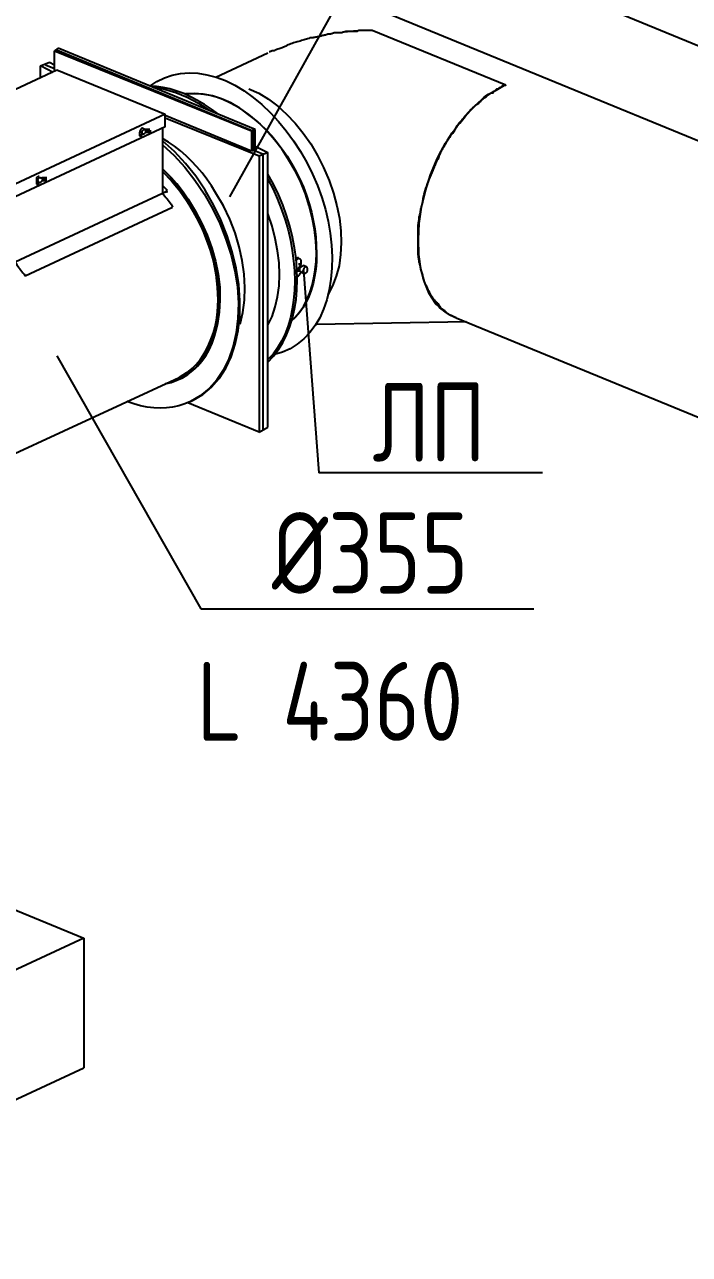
# Model space of a CAD drawing. Header units: metres. Extents: x 20 to 415, y 5 to 292.
# Drawn here: x 266.95 to 280.29, y 216.89 to 241.56 of the extents above; entities that cross this region are included whole.
import ezdxf

# ---------------------------------------------------------------- set-up
doc = ezdxf.new("R2010")
doc.units = ezdxf.units.M
for name, color, linetype in [('АРМАТУРА', 8, 'Continuous'), ('ВОЗДУХОВОДЫ', 7, 'Continuous'), ('ОБОЗНАЧЕНИЯ', 7, 'Continuous'), ('ОБОРУДОВАНИЕ', 8, 'Continuous')]:
    doc.layers.add(name, color=color, linetype=linetype)
doc.styles.add('GOST', font='isocpeur.ttf')

msp = doc.modelspace()

# ---------------------------------------------------------------- linework, layer by layer
at = {"layer": 'АРМАТУРА'}
for points in [[(264.586, 239.251), (267.596, 240.653)], [(267.596, 240.653), (269.764, 239.761)], [(269.764, 239.761), (266.754, 238.358)], [(269.764, 239.506), (269.764, 239.761)], [(269.764, 239.506), (266.754, 238.103)], [(269.305, 239.48), (269.304, 239.48), (269.303, 239.48), (269.3, 239.479), (269.296, 239.479), (269.292, 239.477), (269.289, 239.475), (269.285, 239.471), (269.282, 239.467), (269.28, 239.461), (269.28, 239.455), (269.273, 239.447), (269.267, 239.439), (269.263, 239.432), (269.26, 239.424), (269.258, 239.416), (269.256, 239.409), (269.255, 239.401), (269.254, 239.393), (269.254, 239.386), (269.254, 239.378)], [(269.305, 239.404), (269.254, 239.404)], [(269.254, 239.404), (269.254, 239.404), (269.254, 239.404)], [(269.254, 239.404), (269.254, 239.327)], [(269.254, 239.404), (269.254, 239.353)], [(269.254, 239.353), (269.305, 239.353)], [(269.356, 239.455), (269.305, 239.48)], [(269.305, 239.404), (269.306, 239.411), (269.308, 239.419), (269.311, 239.426), (269.316, 239.433), (269.321, 239.439), (269.327, 239.444), (269.334, 239.448), (269.341, 239.452), (269.349, 239.454), (269.356, 239.455)], [(269.382, 239.404), (269.374, 239.396), (269.366, 239.389), (269.359, 239.381), (269.351, 239.375), (269.343, 239.369), (269.336, 239.363), (269.328, 239.359), (269.321, 239.355), (269.313, 239.353), (269.305, 239.353)], [(269.305, 239.353), (269.305, 239.404)], [(269.305, 239.353), (269.305, 239.353), (269.305, 239.353)], [(269.458, 239.455), (269.356, 239.455)], [(269.356, 239.455), (269.357, 239.455), (269.359, 239.454), (269.362, 239.454), (269.365, 239.453), (269.369, 239.452), (269.373, 239.449), (269.376, 239.446), (269.379, 239.442), (269.381, 239.436), (269.382, 239.429)], [(269.356, 239.429), (269.484, 239.429)], [(269.356, 239.404), (269.484, 239.404)], [(269.713, 239.48), (269.713, 238.179)], [(269.254, 239.327), (269.305, 239.327)], [(267.239, 238.511), (267.232, 238.511), (267.226, 238.511), (267.222, 238.51), (267.217, 238.509), (267.214, 238.508), (267.21, 238.505), (267.205, 238.502), (267.201, 238.498), (267.195, 238.492), (267.188, 238.485), (267.188, 238.485), (267.188, 238.483), (267.188, 238.479), (267.188, 238.475), (267.188, 238.47), (267.188, 238.463), (267.188, 238.457), (267.188, 238.449), (267.188, 238.442), (267.188, 238.434)], [(267.188, 238.434), (267.188, 238.434), (267.188, 238.434)], [(267.188, 238.434), (267.188, 238.358)], [(267.188, 238.434), (267.188, 238.383)], [(267.188, 238.434), (267.188, 238.434), (267.188, 238.434)], [(267.188, 238.383), (267.239, 238.383)], [(267.188, 238.358), (267.239, 238.358)], [(267.214, 238.434), (267.214, 238.443), (267.216, 238.452), (267.22, 238.461), (267.224, 238.471), (267.23, 238.479), (267.236, 238.486), (267.242, 238.49), (267.25, 238.492), (267.257, 238.491), (267.265, 238.485)], [(267.239, 238.383), (267.214, 238.434)], [(267.239, 238.383), (267.214, 238.383)], [(267.29, 238.434), (267.289, 238.427), (267.287, 238.419), (267.284, 238.412), (267.279, 238.405), (267.274, 238.399), (267.268, 238.394), (267.261, 238.39), (267.254, 238.386), (267.247, 238.384), (267.239, 238.383)], [(267.265, 238.485), (267.272, 238.485), (267.277, 238.485), (267.281, 238.485), (267.285, 238.484), (267.287, 238.482), (267.289, 238.48), (267.289, 238.477), (267.29, 238.472), (267.29, 238.467), (267.29, 238.46)], [(267.392, 238.485), (267.29, 238.485)], [(267.29, 238.46), (267.392, 238.46)], [(267.29, 238.434), (267.392, 238.434)], [(266.754, 236.802), (269.713, 238.179)], [(269.815, 238.23), (269.807, 238.239), (269.798, 238.248), (269.787, 238.259), (269.776, 238.27), (269.764, 238.281), (269.753, 238.293), (269.742, 238.304), (269.731, 238.314), (269.722, 238.324), (269.713, 238.332)], [(269.713, 238.179), (269.815, 238.23)], [(269.815, 238.205), (269.713, 238.179)], [(269.713, 238.179), (269.736, 238.149), (269.759, 238.121), (269.781, 238.093), (269.804, 238.066), (269.825, 238.039), (269.845, 238.012), (269.865, 237.985), (269.884, 237.957), (269.901, 237.929), (269.917, 237.899)], [(266.959, 236.521), (269.917, 237.899)], [(272.443, 236.878), (272.436, 236.878), (272.43, 236.878), (272.425, 236.878), (272.421, 236.877), (272.417, 236.875), (272.413, 236.873), (272.409, 236.87), (272.404, 236.865), (272.398, 236.86), (272.392, 236.853)], [(272.392, 236.853), (272.392, 236.854), (272.394, 236.856), (272.397, 236.858), (272.401, 236.862), (272.404, 236.866), (272.408, 236.869), (272.412, 236.873), (272.415, 236.876), (272.416, 236.878), (272.443, 236.878)], [(272.443, 236.878), (272.436, 236.878), (272.43, 236.878), (272.425, 236.878), (272.421, 236.877), (272.417, 236.875), (272.413, 236.873), (272.409, 236.87), (272.404, 236.865), (272.398, 236.86), (272.392, 236.853)], [(272.392, 236.853), (272.398, 236.86), (272.404, 236.865), (272.409, 236.87), (272.413, 236.873), (272.417, 236.875), (272.421, 236.877), (272.425, 236.878), (272.43, 236.878), (272.436, 236.878), (272.443, 236.878)], [(272.392, 236.853), (272.398, 236.86), (272.404, 236.865), (272.409, 236.87), (272.413, 236.873), (272.417, 236.875), (272.421, 236.877), (272.425, 236.878), (272.43, 236.878), (272.436, 236.878), (272.443, 236.878)], [(266.754, 236.802), (266.771, 236.772), (266.788, 236.743), (266.807, 236.716), (266.826, 236.688), (266.847, 236.662), (266.868, 236.635), (266.89, 236.608), (266.913, 236.58), (266.936, 236.551), (266.959, 236.521)], [(272.468, 236.853), (272.46, 236.859), (272.453, 236.863), (272.445, 236.864), (272.438, 236.862), (272.43, 236.859), (272.422, 236.855), (272.415, 236.849), (272.407, 236.842), (272.399, 236.835), (272.392, 236.827)], [(272.443, 236.674), (272.494, 236.751)], [(272.494, 236.751), (272.443, 236.751)], [(272.443, 236.751), (272.494, 236.751)], [(272.494, 236.725), (272.493, 236.725), (272.491, 236.723), (272.487, 236.719), (272.483, 236.715), (272.478, 236.71), (272.472, 236.703), (272.465, 236.697), (272.458, 236.689), (272.45, 236.682), (272.443, 236.674), (272.443, 236.667), (272.443, 236.659), (272.443, 236.652), (272.444, 236.645), (272.446, 236.639), (272.448, 236.634), (272.451, 236.629), (272.456, 236.626), (272.461, 236.624), (272.468, 236.623)], [(272.443, 236.598), (272.443, 236.674)], [(272.494, 236.827), (272.493, 236.834), (272.491, 236.84), (272.488, 236.844), (272.485, 236.848), (272.481, 236.85), (272.477, 236.851), (272.474, 236.852), (272.471, 236.853), (272.469, 236.853), (272.468, 236.853)], [(272.494, 236.598), (272.487, 236.599), (272.481, 236.601), (272.477, 236.605), (272.474, 236.61), (272.471, 236.617), (272.47, 236.625), (272.469, 236.635), (272.468, 236.647), (272.468, 236.66), (272.468, 236.674), (272.476, 236.682), (272.483, 236.689), (272.491, 236.697), (272.499, 236.703), (272.506, 236.71), (272.514, 236.715), (272.522, 236.719), (272.529, 236.723), (272.537, 236.725), (272.545, 236.725)], [(272.494, 236.751), (272.494, 236.827)], [(272.596, 236.7), (272.588, 236.699), (272.581, 236.697), (272.573, 236.694), (272.567, 236.689), (272.561, 236.684), (272.555, 236.678), (272.551, 236.671), (272.547, 236.664), (272.545, 236.656), (272.545, 236.649), (272.538, 236.634), (272.532, 236.621), (272.529, 236.61), (272.526, 236.6), (272.526, 236.591), (272.526, 236.585), (272.529, 236.579), (272.532, 236.575), (272.538, 236.573), (272.545, 236.572)], [(272.596, 236.7), (272.545, 236.725)], [(272.57, 236.572), (272.578, 236.573), (272.585, 236.575), (272.592, 236.579), (272.599, 236.583), (272.605, 236.588), (272.61, 236.594), (272.615, 236.601), (272.618, 236.608), (272.62, 236.616), (272.621, 236.623), (272.621, 236.638), (272.621, 236.651), (272.62, 236.662), (272.62, 236.672), (272.618, 236.681), (272.616, 236.688), (272.612, 236.693), (272.608, 236.697), (272.603, 236.699), (272.596, 236.7)], [(272.417, 236.521), (272.425, 236.516), (272.432, 236.515), (272.44, 236.517), (272.448, 236.523), (272.455, 236.531), (272.463, 236.541), (272.471, 236.554), (272.478, 236.568), (272.486, 236.583), (272.494, 236.598)], [(272.494, 236.598), (272.545, 236.572)], [(272.545, 236.572), (272.552, 236.566), (272.557, 236.563), (272.561, 236.561), (272.565, 236.561), (272.567, 236.563), (272.569, 236.565), (272.569, 236.567), (272.57, 236.57), (272.57, 236.572), (272.57, 236.572)]]:
    msp.add_lwpolyline(points, dxfattribs=at)
at = {"layer": 'ВОЗДУХОВОДЫ'}
for points in [[(314.045, 225.451), (244.283, 254.07)], [(271.04, 245.015), (322.411, 223.921)], [(273.922, 241.444), (273.897, 241.444), (273.896, 241.444), (273.894, 241.444), (273.891, 241.444), (273.888, 241.444), (273.884, 241.444), (273.88, 241.444), (273.877, 241.444), (273.874, 241.444), (273.872, 241.444), (273.871, 241.444), (273.87, 241.444), (273.868, 241.444), (273.866, 241.444), (273.862, 241.444), (273.858, 241.444), (273.854, 241.444), (273.851, 241.444), (273.848, 241.444), (273.846, 241.444), (273.846, 241.444), (273.845, 241.444), (273.843, 241.444), (273.84, 241.444), (273.837, 241.444), (273.833, 241.444), (273.829, 241.444), (273.826, 241.444), (273.823, 241.444), (273.821, 241.444), (273.82, 241.444), (273.813, 241.444), (273.807, 241.444), (273.803, 241.444), (273.798, 241.444), (273.794, 241.444), (273.791, 241.444), (273.787, 241.444), (273.782, 241.444), (273.776, 241.444), (273.769, 241.444), (273.761, 241.444), (273.754, 241.444), (273.746, 241.444), (273.738, 241.444), (273.731, 241.444), (273.723, 241.444), (273.715, 241.444), (273.708, 241.444), (273.7, 241.444), (273.692, 241.444), (273.685, 241.444), (273.677, 241.444), (273.67, 241.444), (273.662, 241.443), (273.654, 241.441), (273.647, 241.439), (273.639, 241.435), (273.631, 241.431), (273.624, 241.426), (273.616, 241.419), (273.608, 241.419), (273.601, 241.419), (273.593, 241.419), (273.585, 241.419), (273.578, 241.419), (273.57, 241.419), (273.562, 241.419), (273.555, 241.419), (273.547, 241.419), (273.539, 241.419), (273.532, 241.419), (273.524, 241.419), (273.516, 241.419), (273.507, 241.419), (273.498, 241.419), (273.488, 241.419), (273.477, 241.419), (273.465, 241.419), (273.452, 241.419), (273.437, 241.419), (273.429, 241.419), (273.419, 241.418), (273.408, 241.418), (273.396, 241.417), (273.383, 241.416), (273.37, 241.413), (273.355, 241.41), (273.34, 241.406), (273.325, 241.4), (273.31, 241.393), (273.295, 241.393), (273.279, 241.393), (273.264, 241.393), (273.249, 241.393), (273.233, 241.393), (273.218, 241.393), (273.203, 241.393), (273.187, 241.393), (273.172, 241.393), (273.157, 241.393), (273.142, 241.386), (273.126, 241.381), (273.112, 241.376), (273.097, 241.373), (273.084, 241.371), (273.071, 241.369), (273.058, 241.368), (273.047, 241.368), (273.038, 241.368), (273.029, 241.368), (273.014, 241.361), (272.998, 241.355), (272.983, 241.35), (272.967, 241.346), (272.95, 241.342), (272.932, 241.338), (272.913, 241.334), (272.894, 241.329), (272.873, 241.324), (272.851, 241.317), (272.835, 241.316), (272.82, 241.314), (272.804, 241.311), (272.788, 241.308), (272.771, 241.304), (272.753, 241.3), (272.735, 241.297), (272.715, 241.294), (272.694, 241.292), (272.672, 241.291), (272.649, 241.283), (272.626, 241.276), (272.603, 241.268), (272.579, 241.261), (272.554, 241.253), (272.529, 241.245), (272.503, 241.238), (272.476, 241.23), (272.447, 241.222), (272.417, 241.215), (272.393, 241.207), (272.369, 241.199), (272.343, 241.191), (272.316, 241.182), (272.29, 241.173), (272.263, 241.163), (272.237, 241.152), (272.21, 241.14), (272.186, 241.127), (272.162, 241.113), (272.139, 241.105), (272.116, 241.097), (272.094, 241.09), (272.072, 241.082), (272.051, 241.074), (272.03, 241.067), (272.01, 241.059), (271.991, 241.051), (271.974, 241.044), (271.958, 241.036), (271.943, 241.035), (271.928, 241.034), (271.913, 241.031), (271.9, 241.027), (271.888, 241.023), (271.877, 241.019), (271.868, 241.016), (271.862, 241.013), (271.857, 241.011), (271.856, 241.011)], [(273.922, 241.444), (273.914, 241.444), (273.904, 241.444), (273.893, 241.444), (273.881, 241.444), (273.868, 241.444), (273.854, 241.444), (273.84, 241.444), (273.825, 241.444), (273.81, 241.444), (273.794, 241.444), (273.755, 241.443), (273.715, 241.442), (273.674, 241.439), (273.633, 241.435), (273.59, 241.431), (273.548, 241.428), (273.507, 241.424), (273.465, 241.421), (273.425, 241.419), (273.386, 241.419)], [(276.6, 240.347), (273.922, 241.444)], [(267.571, 241.062), (271.524, 239.429), (271.524, 239.046)], [(271.83, 240.985), (270.785, 240.5)], [(267.367, 240.755), (267.545, 240.679)], [(269.458, 240.322), (269.601, 240.418), (269.751, 240.494), (269.909, 240.548), (270.075, 240.581), (270.246, 240.593), (270.422, 240.585), (270.604, 240.555), (270.789, 240.506), (270.977, 240.437), (271.167, 240.347), (271.35, 240.232), (271.53, 240.1), (271.706, 239.954), (271.877, 239.792), (272.041, 239.617), (272.197, 239.429), (272.345, 239.229), (272.483, 239.017), (272.609, 238.794), (272.723, 238.562), (272.823, 238.329), (272.909, 238.093), (272.981, 237.853), (273.038, 237.613), (273.08, 237.373), (273.107, 237.135), (273.118, 236.901), (273.113, 236.673), (273.092, 236.452), (273.055, 236.241), (273.008, 236.04), (272.946, 235.853), (272.868, 235.68), (272.775, 235.522), (272.669, 235.38), (272.55, 235.255), (272.418, 235.147), (272.275, 235.058), (272.122, 234.989), (271.958, 234.94)], [(275.606, 235.68), (275.606, 235.68), (275.597, 235.68), (275.587, 235.682), (275.576, 235.686), (275.564, 235.69), (275.551, 235.696), (275.538, 235.702), (275.523, 235.708), (275.508, 235.716), (275.493, 235.723), (275.478, 235.731), (275.463, 235.739), (275.45, 235.749), (275.438, 235.759), (275.426, 235.77), (275.414, 235.782), (275.403, 235.793), (275.391, 235.804), (275.378, 235.815), (275.365, 235.824), (275.35, 235.833), (275.336, 235.841), (275.323, 235.851), (275.311, 235.862), (275.3, 235.874), (275.29, 235.887), (275.281, 235.901), (275.272, 235.915), (275.264, 235.93), (275.256, 235.945), (275.248, 235.96), (275.234, 235.969), (275.22, 235.978), (275.208, 235.989), (275.196, 236.001), (275.185, 236.014), (275.173, 236.028), (275.161, 236.042), (275.149, 236.057), (275.135, 236.072), (275.121, 236.088), (275.106, 236.118), (275.09, 236.149), (275.075, 236.179), (275.06, 236.21), (275.044, 236.241), (275.029, 236.271), (275.014, 236.302), (274.998, 236.333), (274.983, 236.363), (274.968, 236.394), (274.961, 236.416), (274.955, 236.437), (274.95, 236.457), (274.946, 236.477), (274.942, 236.496), (274.938, 236.515), (274.934, 236.535), (274.93, 236.555), (274.924, 236.576), (274.917, 236.598), (274.91, 236.614), (274.904, 236.631), (274.899, 236.65), (274.895, 236.67), (274.891, 236.69), (274.887, 236.712), (274.883, 236.734), (274.879, 236.756), (274.873, 236.779), (274.866, 236.802), (274.865, 236.818), (274.863, 236.835), (274.86, 236.854), (274.857, 236.874), (274.853, 236.894), (274.849, 236.916), (274.846, 236.938), (274.843, 236.96), (274.841, 236.983), (274.84, 237.006), (274.84, 237.029), (274.84, 237.052), (274.84, 237.075), (274.84, 237.098), (274.84, 237.121), (274.84, 237.144), (274.84, 237.167), (274.84, 237.19), (274.84, 237.213), (274.84, 237.235), (274.84, 237.258), (274.84, 237.281), (274.84, 237.304), (274.84, 237.327), (274.84, 237.35), (274.84, 237.373), (274.84, 237.396), (274.84, 237.419), (274.84, 237.442), (274.84, 237.465), (274.841, 237.488), (274.843, 237.511), (274.846, 237.534), (274.849, 237.557), (274.853, 237.58), (274.857, 237.603), (274.86, 237.626), (274.863, 237.649), (274.865, 237.672), (274.866, 237.695), (274.873, 237.718), (274.879, 237.741), (274.883, 237.763), (274.887, 237.786), (274.891, 237.809), (274.895, 237.832), (274.899, 237.855), (274.904, 237.878), (274.91, 237.901), (274.917, 237.924), (274.924, 237.948), (274.93, 237.973), (274.934, 237.999), (274.938, 238.025), (274.942, 238.052), (274.946, 238.078), (274.95, 238.105), (274.955, 238.131), (274.961, 238.156), (274.968, 238.179), (274.983, 238.225), (274.999, 238.271), (275.014, 238.317), (275.031, 238.363), (275.048, 238.409), (275.065, 238.455), (275.084, 238.501), (275.103, 238.547), (275.124, 238.592), (275.146, 238.638), (275.154, 238.661), (275.162, 238.684), (275.17, 238.707), (275.179, 238.73), (275.188, 238.753), (275.198, 238.776), (275.209, 238.799), (275.221, 238.822), (275.234, 238.845), (275.248, 238.868), (275.256, 238.891), (275.264, 238.914), (275.272, 238.937), (275.281, 238.96), (275.29, 238.983), (275.3, 239.006), (275.311, 239.029), (275.323, 239.052), (275.336, 239.075), (275.35, 239.098), (275.365, 239.12), (275.378, 239.143), (275.391, 239.166), (275.403, 239.188), (275.414, 239.209), (275.426, 239.23), (275.438, 239.25), (275.45, 239.268), (275.463, 239.286), (275.478, 239.302), (275.493, 239.324), (275.508, 239.345), (275.523, 239.365), (275.538, 239.384), (275.551, 239.404), (275.564, 239.423), (275.576, 239.442), (275.587, 239.463), (275.597, 239.483), (275.606, 239.506), (275.621, 239.528), (275.636, 239.549), (275.651, 239.568), (275.667, 239.587), (275.682, 239.605), (275.697, 239.621), (275.713, 239.637), (275.728, 239.653), (275.743, 239.669), (275.759, 239.684), (275.774, 239.706), (275.789, 239.727), (275.804, 239.747), (275.82, 239.766), (275.835, 239.783), (275.85, 239.8), (275.866, 239.816), (275.881, 239.832), (275.896, 239.847), (275.912, 239.863), (275.919, 239.87), (275.927, 239.878), (275.935, 239.886), (275.942, 239.893), (275.95, 239.901), (275.958, 239.909), (275.965, 239.916), (275.973, 239.924), (275.98, 239.932), (275.988, 239.939), (276.003, 239.947), (276.016, 239.955), (276.028, 239.962), (276.039, 239.97), (276.049, 239.978), (276.058, 239.985), (276.066, 239.993), (276.075, 240), (276.082, 240.008), (276.09, 240.016), (276.098, 240.023), (276.105, 240.031), (276.113, 240.039), (276.121, 240.046), (276.128, 240.054), (276.136, 240.062), (276.144, 240.069), (276.151, 240.077), (276.159, 240.085), (276.167, 240.092), (276.174, 240.093), (276.182, 240.095), (276.19, 240.098), (276.197, 240.103), (276.205, 240.108), (276.213, 240.114), (276.22, 240.121), (276.228, 240.128), (276.236, 240.136), (276.243, 240.143), (276.251, 240.151), (276.259, 240.158), (276.267, 240.166), (276.275, 240.172), (276.285, 240.179), (276.295, 240.184), (276.305, 240.188), (276.317, 240.192), (276.331, 240.194), (276.345, 240.194), (276.346, 240.201), (276.348, 240.207), (276.351, 240.211), (276.354, 240.214), (276.358, 240.217), (276.362, 240.218), (276.365, 240.219), (276.368, 240.22), (276.37, 240.22), (276.371, 240.22), (276.378, 240.227), (276.383, 240.233), (276.388, 240.237), (276.392, 240.242), (276.396, 240.245), (276.4, 240.249), (276.404, 240.253), (276.409, 240.258), (276.415, 240.264), (276.422, 240.271), (276.429, 240.271), (276.434, 240.271), (276.439, 240.272), (276.443, 240.273), (276.447, 240.274), (276.451, 240.276), (276.455, 240.28), (276.46, 240.284), (276.466, 240.289), (276.473, 240.296), (276.48, 240.296), (276.485, 240.296), (276.49, 240.296), (276.493, 240.296), (276.495, 240.296), (276.497, 240.296), (276.497, 240.296), (276.498, 240.296), (276.498, 240.296), (276.498, 240.296), (276.505, 240.303), (276.511, 240.309), (276.515, 240.313), (276.518, 240.317), (276.521, 240.319), (276.522, 240.32), (276.523, 240.321), (276.524, 240.322), (276.524, 240.322), (276.524, 240.322), (276.525, 240.322), (276.526, 240.322), (276.529, 240.322), (276.533, 240.322), (276.537, 240.322), (276.54, 240.322), (276.544, 240.322), (276.547, 240.322), (276.549, 240.322), (276.549, 240.347), (276.556, 240.347), (276.562, 240.347), (276.566, 240.347), (276.569, 240.347), (276.572, 240.347), (276.573, 240.347), (276.574, 240.347), (276.575, 240.347), (276.575, 240.347), (276.575, 240.347), (276.582, 240.347), (276.587, 240.347), (276.592, 240.347), (276.595, 240.347), (276.597, 240.347), (276.599, 240.347), (276.6, 240.347), (276.6, 240.347), (276.6, 240.347), (276.6, 240.347)], [(275.606, 235.68), (275.56, 235.696), (275.516, 235.716), (275.474, 235.739), (275.433, 235.764), (275.392, 235.791), (275.352, 235.821), (275.313, 235.853), (275.274, 235.887), (275.236, 235.923), (275.197, 235.96), (275.067, 236.162), (274.968, 236.397), (274.898, 236.661), (274.857, 236.947), (274.847, 237.252), (274.865, 237.569), (274.912, 237.894), (274.988, 238.223), (275.091, 238.549), (275.223, 238.868), (275.262, 238.944), (275.302, 239.021), (275.345, 239.096), (275.388, 239.171), (275.433, 239.244), (275.48, 239.316), (275.528, 239.386), (275.578, 239.454), (275.629, 239.519), (275.682, 239.582), (275.736, 239.649), (275.789, 239.714), (275.843, 239.776), (275.896, 239.835), (275.95, 239.892), (276.003, 239.946), (276.057, 239.998), (276.111, 240.048), (276.164, 240.097), (276.218, 240.143), (276.256, 240.165), (276.294, 240.187), (276.332, 240.207), (276.369, 240.226), (276.406, 240.245), (276.442, 240.264), (276.477, 240.284), (276.511, 240.304), (276.543, 240.325), (276.575, 240.347)], [(272.8, 236.98), (272.791, 237.213), (272.763, 237.449), (272.719, 237.688), (272.658, 237.926), (272.58, 238.163), (272.486, 238.396), (272.376, 238.624), (272.251, 238.843), (272.112, 239.053), (271.958, 239.251), (271.794, 239.44), (271.623, 239.608), (271.447, 239.756), (271.267, 239.882), (271.084, 239.987), (270.9, 240.07), (270.716, 240.13), (270.532, 240.167), (270.351, 240.18), (270.172, 240.169)], [(270.172, 240.169), (270.296, 240.179), (270.42, 240.178), (270.545, 240.166), (270.671, 240.143), (270.797, 240.108), (270.924, 240.062), (271.049, 240.005), (271.175, 239.935), (271.299, 239.854), (271.422, 239.761), (271.55, 239.665), (271.673, 239.559), (271.791, 239.446), (271.904, 239.325), (272.012, 239.196), (272.115, 239.061), (272.212, 238.919), (272.303, 238.772), (272.389, 238.618), (272.468, 238.46), (272.54, 238.298), (272.603, 238.133), (272.657, 237.967), (272.702, 237.799), (272.739, 237.631), (272.768, 237.463), (272.787, 237.295), (272.799, 237.129), (272.804, 236.964), (272.8, 236.802), (272.787, 236.651), (272.766, 236.506), (272.736, 236.366), (272.697, 236.233), (272.65, 236.107), (272.594, 235.988), (272.53, 235.878), (272.458, 235.777), (272.378, 235.685), (272.29, 235.603)], [(270.172, 240.169), (270.296, 240.179), (270.42, 240.178), (270.545, 240.166), (270.671, 240.143), (270.797, 240.108), (270.924, 240.062), (271.049, 240.005), (271.175, 239.935), (271.299, 239.854), (271.422, 239.761), (271.55, 239.665), (271.673, 239.559), (271.791, 239.446), (271.904, 239.325), (272.012, 239.196), (272.115, 239.061), (272.212, 238.919), (272.303, 238.772), (272.389, 238.618), (272.468, 238.46), (272.54, 238.298), (272.603, 238.133), (272.657, 237.967), (272.702, 237.799), (272.739, 237.631), (272.768, 237.463), (272.787, 237.295), (272.799, 237.129), (272.804, 236.964), (272.8, 236.802), (272.787, 236.651), (272.766, 236.506), (272.736, 236.366), (272.697, 236.233), (272.65, 236.107), (272.594, 235.988), (272.53, 235.878), (272.458, 235.777), (272.378, 235.685), (272.29, 235.603)], [(271.448, 240.271), (271.645, 240.181), (271.838, 240.065), (272.025, 239.926), (272.204, 239.764), (272.376, 239.582), (272.537, 239.382), (272.687, 239.165), (272.824, 238.934), (272.947, 238.69), (273.055, 238.434), (273.144, 238.181), (273.214, 237.926), (273.263, 237.673), (273.292, 237.424), (273.3, 237.181), (273.288, 236.947), (273.255, 236.723), (273.201, 236.512), (273.126, 236.317), (273.029, 236.139)], [(271.524, 239.046), (271.728, 238.97), (271.728, 233.435)], [(272.29, 235.603), (272.384, 235.694), (272.47, 235.798), (272.546, 235.913), (272.612, 236.04), (272.669, 236.177), (272.716, 236.323), (272.752, 236.477), (272.779, 236.639), (272.794, 236.807), (272.8, 236.98)], [(275.606, 235.68), (312.081, 220.707)], [(272.8, 235.552), (275.81, 235.603)], [(266.576, 232.874), (270.045, 234.481)]]:
    msp.add_lwpolyline(points, dxfattribs=at)
at = {"layer": 'ОБОЗНАЧЕНИЯ'}
for points in [[(271.065, 238.103), (279.585, 253.382)], [(272.545, 236.623), (272.851, 232.568)], [(267.596, 234.914), (270.479, 229.838)], [(277.34, 232.568), (272.851, 232.568)], [(270.479, 229.838), (277.161, 229.838)]]:
    msp.add_lwpolyline(points, dxfattribs=at)
at = {"layer": 'ОБОРУДОВАНИЕ'}
for points in [[(267.622, 241.087), (267.545, 241.036)], [(271.575, 239.455), (267.622, 241.087)], [(267.545, 240.653), (267.545, 241.036)], [(267.545, 241.036), (271.499, 239.429)], [(267.265, 240.73), (267.443, 240.806)], [(267.265, 240.5), (267.265, 240.73)], [(267.52, 240.602), (267.265, 240.73)], [(267.443, 240.806), (267.545, 240.755)], [(267.571, 240.628), (267.545, 240.653)], [(270.836, 239.761), (270.697, 239.863), (270.558, 239.956), (270.418, 240.039), (270.277, 240.112), (270.138, 240.175), (269.998, 240.227), (269.86, 240.268), (269.724, 240.298), (269.59, 240.316), (269.458, 240.322)], [(269.535, 240.296), (269.643, 240.284), (269.754, 240.263), (269.867, 240.234), (269.981, 240.197), (270.096, 240.153), (270.211, 240.102), (270.325, 240.044), (270.437, 239.981), (270.548, 239.911), (270.657, 239.837)], [(271.499, 239.021), (269.764, 239.735)], [(271.652, 238.919), (269.764, 239.684)], [(271.575, 239.455), (271.499, 239.429)], [(271.499, 239.429), (271.499, 239.021)], [(271.575, 239.072), (271.575, 239.455)], [(270.785, 238.179), (270.697, 238.322), (270.605, 238.458), (270.507, 238.587), (270.404, 238.709), (270.297, 238.823), (270.186, 238.93), (270.072, 239.03), (269.955, 239.12), (269.835, 239.203), (269.713, 239.276)], [(270.326, 234.022), (270.522, 234.138), (270.698, 234.285), (270.852, 234.462), (270.983, 234.666), (271.091, 234.895), (271.174, 235.147), (271.232, 235.42), (271.263, 235.712), (271.268, 236.02), (271.244, 236.343), (271.192, 236.672), (271.114, 237), (271.011, 237.324), (270.885, 237.64), (270.737, 237.947), (270.568, 238.24), (270.38, 238.517), (270.174, 238.776), (269.951, 239.013), (269.713, 239.225)], [(269.713, 239.149), (269.944, 238.936), (270.161, 238.7), (270.363, 238.441), (270.548, 238.165), (270.714, 237.873), (270.861, 237.569), (270.986, 237.256), (271.089, 236.937), (271.166, 236.614), (271.218, 236.292), (271.235, 235.97), (271.225, 235.664), (271.19, 235.375), (271.128, 235.105), (271.043, 234.857), (270.934, 234.631), (270.801, 234.431), (270.647, 234.257), (270.471, 234.111), (270.274, 233.996)], [(271.575, 239.123), (271.83, 238.995)], [(271.575, 239.072), (271.499, 239.021)], [(271.83, 238.995), (271.652, 238.919)], [(271.652, 238.919), (271.652, 233.384)], [(271.83, 233.486), (271.83, 238.995)], [(269.713, 238.664), (269.898, 238.478), (270.07, 238.275), (270.228, 238.057), (270.371, 237.825), (270.498, 237.583), (270.608, 237.332), (270.7, 237.076), (270.774, 236.815), (270.828, 236.553), (270.861, 236.292), (270.866, 236.036), (270.85, 235.792), (270.814, 235.561), (270.759, 235.344), (270.686, 235.144), (270.595, 234.962), (270.487, 234.801), (270.363, 234.661), (270.224, 234.545), (270.07, 234.455)], [(270.759, 236.827), (270.7, 237.034), (270.631, 237.239), (270.551, 237.441), (270.461, 237.639), (270.361, 237.832), (270.251, 238.018), (270.13, 238.195), (270.001, 238.363), (269.862, 238.52), (269.713, 238.664)], [(270.734, 236.827), (270.675, 237.032), (270.606, 237.233), (270.526, 237.43), (270.437, 237.621), (270.338, 237.806), (270.23, 237.984), (270.114, 238.155), (269.988, 238.317), (269.855, 238.47), (269.713, 238.613)], [(269.713, 238.613), (269.891, 238.428), (270.058, 238.227), (270.21, 238.012), (270.349, 237.785), (270.472, 237.548), (270.578, 237.304), (270.667, 237.053), (270.735, 236.8), (270.784, 236.546), (270.81, 236.292), (270.822, 236.037), (270.811, 235.795), (270.78, 235.566), (270.728, 235.353), (270.657, 235.157), (270.568, 234.979), (270.461, 234.82), (270.337, 234.684), (270.198, 234.57), (270.045, 234.481)], [(271.83, 234.787), (271.94, 234.908), (272.038, 235.04), (272.126, 235.183), (272.202, 235.337), (272.267, 235.501), (272.321, 235.674), (272.363, 235.855), (272.393, 236.045), (272.411, 236.241), (272.417, 236.445), (272.411, 236.653), (272.393, 236.866), (272.363, 237.08), (272.321, 237.296), (272.267, 237.513), (272.202, 237.729), (272.126, 237.942), (272.038, 238.153), (271.94, 238.36), (271.83, 238.562)], [(271.83, 238.46), (271.932, 238.26), (272.023, 238.057), (272.104, 237.852), (272.173, 237.646), (272.232, 237.44), (272.28, 237.233), (272.318, 237.027), (272.345, 236.823), (272.361, 236.62), (272.366, 236.419), (272.361, 236.224), (272.345, 236.034), (272.318, 235.853), (272.28, 235.679), (272.232, 235.514), (272.173, 235.358), (272.104, 235.211), (272.023, 235.076), (271.932, 234.951), (271.83, 234.838)], [(271.269, 235.552), (271.326, 235.783), (271.359, 236.028), (271.367, 236.287), (271.352, 236.554), (271.314, 236.827), (271.253, 237.104), (271.169, 237.38), (271.063, 237.654), (270.935, 237.921), (270.785, 238.179)], [(271.83, 235.527), (271.913, 235.703), (271.977, 235.895), (272.023, 236.1), (272.051, 236.317), (272.06, 236.544), (272.051, 236.779), (272.023, 237.021), (271.977, 237.268), (271.913, 237.519), (271.83, 237.771)], [(269.764, 234.353), (269.885, 234.382), (270.002, 234.423), (270.115, 234.476), (270.221, 234.541), (270.322, 234.618), (270.416, 234.706), (270.503, 234.805), (270.581, 234.916), (270.649, 235.037), (270.708, 235.169), (270.757, 235.311), (270.797, 235.459), (270.827, 235.614), (270.847, 235.775), (270.858, 235.941), (270.859, 236.112), (270.849, 236.286), (270.83, 236.464), (270.8, 236.645), (270.759, 236.827)], [(270.045, 234.481), (270.141, 234.532), (270.232, 234.593), (270.316, 234.664), (270.394, 234.744), (270.466, 234.831), (270.532, 234.927), (270.591, 235.03), (270.645, 235.139), (270.692, 235.254), (270.734, 235.373), (270.768, 235.499), (270.795, 235.63), (270.814, 235.766), (270.825, 235.907), (270.829, 236.053), (270.825, 236.202), (270.814, 236.354), (270.795, 236.51), (270.768, 236.668), (270.734, 236.827)], [(270.07, 234.455), (270.04, 234.441), (270.009, 234.427), (269.979, 234.415), (269.948, 234.405), (269.917, 234.395), (269.887, 234.386), (269.856, 234.377), (269.826, 234.369), (269.795, 234.361), (269.764, 234.353)], [(270.274, 233.996), (270.158, 233.948), (270.039, 233.91), (269.917, 233.884), (269.792, 233.868), (269.666, 233.862), (269.536, 233.868), (269.405, 233.884), (269.271, 233.91), (269.136, 233.948), (268.999, 233.996)], [(271.652, 233.384), (270.223, 233.971)], [(270.274, 233.996), (270.326, 234.022)], [(271.652, 233.384), (271.83, 233.486)], [(261.883, 225.808), (268.132, 223.232)], [(268.132, 223.232), (254.639, 216.957)], [(268.132, 223.232), (268.132, 220.63)], [(254.639, 214.355), (268.132, 220.63)]]:
    msp.add_lwpolyline(points, dxfattribs=at)

# ---------------------------------------------------------------- texts
at = {"layer": 'ОБОЗНАЧЕНИЯ', "style": 'GOST', "width": 0.8}
for s, height, p in [('ЛП', 1.5823, (273.927, 232.792)), ('%%c355', 1.6293, (271.907, 230.144)), ('L 4360', 1.5823, (270.401, 227.191))]:
    msp.add_text(s, height=height, dxfattribs=at).set_placement(p)

doc.saveas('drawing.dxf')
